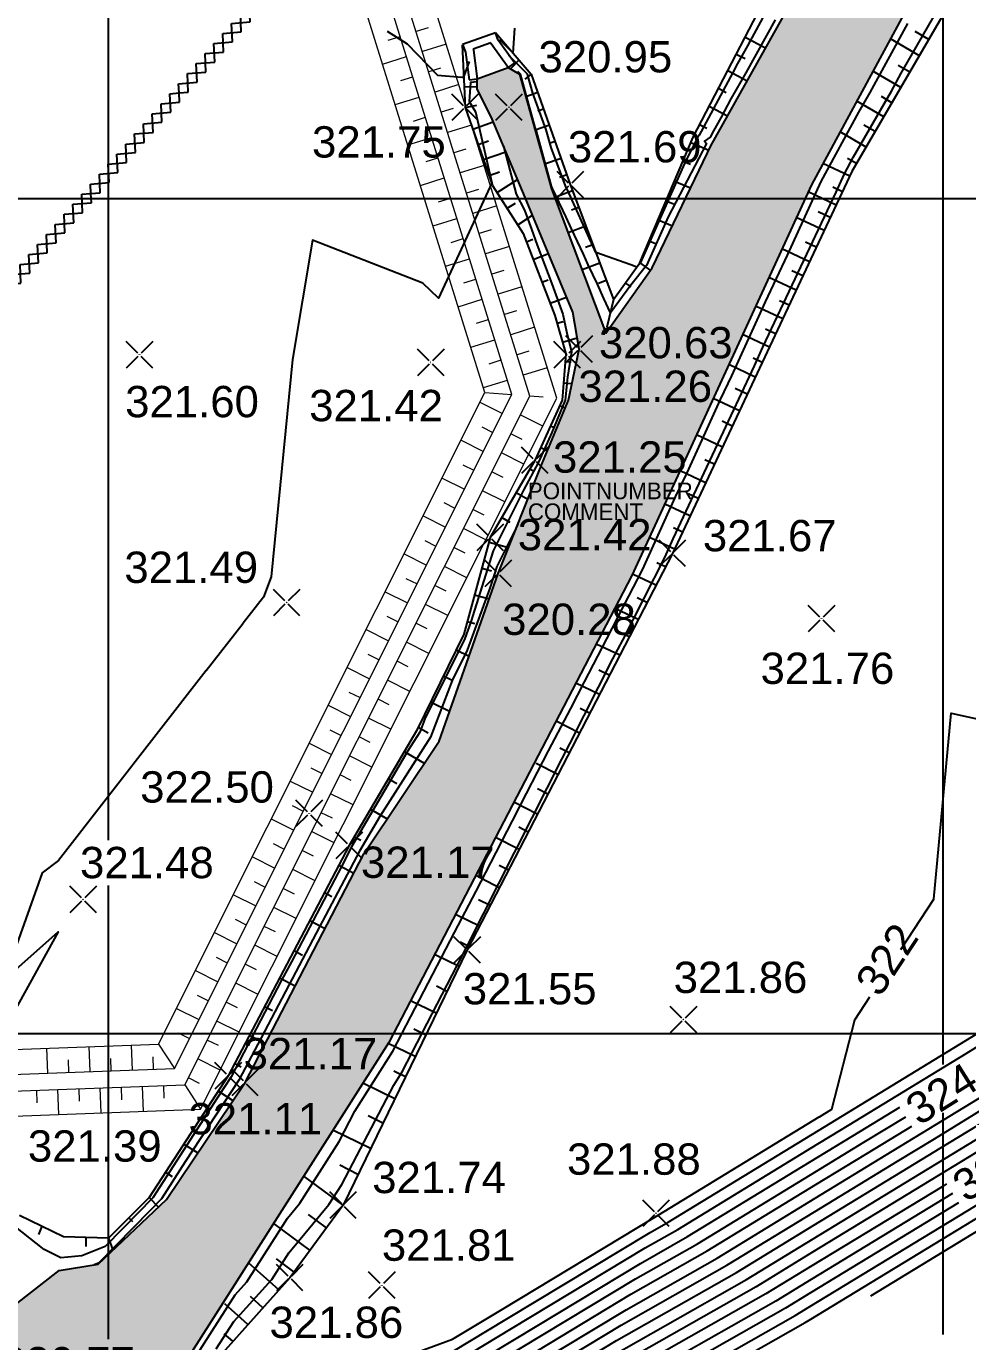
# Model space of a CAD drawing. Extents: x 109417 to 110207, y -57085 to -56659.
# Drawn here: x 109697 to 109753.4, y -56995.2 to -56916.4 of the extents above; entities that cross this region are included whole.
import ezdxf
from ezdxf.enums import TextEntityAlignment as Align

# ---------------------------------------------------------------- set-up
doc = ezdxf.new("R2010")
doc.units = 0
doc.header["$MEASUREMENT"] = 0
for name, color, linetype in [('Bati', 7, 'Continuous'), ('CLOTURE', 7, 'Continuous'), ('colore lago', 131, 'Continuous'), ('Contorno lago', 150, 'Continuous'), ('Coordinate', 2, 'Continuous'), ('Curve livello', 2, 'Continuous'), ('LIN010CO', 2, 'Continuous'), ('LIN018CO', 6, 'Continuous'), ('LIN035CO', 1, 'Continuous'), ('LINCOLO-ROSSO-025', 10, 'Continuous'), ('LINCOLO-ROSSO-050', 20, 'Continuous'), ('Scarpate', 2, 'Continuous'), ('TEXT035', 1, 'Continuous')]:
    doc.layers.add(name, color=color, linetype=linetype)
doc.styles.add('ARIAL', font='arial.ttf')

# ---------------------------------------------------------------- blocks, each defined once
blk = doc.blocks.new('GRILLAGE')
at = {"color": 0}
for p, q in [((0, 0.385), (0, 0.385)), ((0, 0), (0.385, 0.385)), ((0, 0), (0.385, -0.385)), ((0.385, 0.385), (1.16, -0.385)), ((0.385, -0.385), (1.16, 0.385)), ((1.16, -0.385), (1.93, 0.385)), ((1.16, 0.385), (1.93, -0.385)), ((1.93, 0.385), (2.705, -0.385)), ((1.93, -0.385), (2.705, 0.385)), ((2.705, -0.385), (3.475, 0.385)), ((2.705, 0.385), (3.475, -0.385)), ((3.475, 0.385), (4.255, -0.385)), ((3.475, -0.385), (4.255, 0.385)), ((4.255, -0.385), (5.025, 0.385)), ((4.255, 0.385), (5.025, -0.385)), ((5.025, 0.385), (5.8, -0.385)), ((5.025, -0.385), (5.8, 0.385)), ((5.8, -0.385), (6.57, 0.385)), ((5.8, 0.385), (6.57, -0.385)), ((6.57, 0.385), (7.345, -0.385)), ((6.57, -0.385), (7.345, 0.385)), ((7.345, 0.385), (7.73, 0)), ((7.345, -0.385), (7.73, 0))]:
    blk.add_line(p, q, dxfattribs=at)
blk = doc.blocks.new('INVISIBLE')
at = {"color": 0}
for p, q in [((-0.037, 0), (0.037, 0)), ((0, -0.037), (0, 0.037))]:
    blk.add_line(p, q, dxfattribs=at)
at = {"flags": 1}
for tag, p in [('POINTNUMBER', (0, 0)), ('COMMENT', (0, -1.25))]:
    blk.add_attdef(tag, p, '', height=1, dxfattribs=at)
blk = doc.blocks.new('quote')
at = {"layer": 'LIN018CO'}
for p, q in [((0.001, 0.001), (-0.001, -0.001)), ((0.001, -0.001), (-0.001, 0.001))]:
    blk.add_line(p, q, dxfattribs=at)
at = {"layer": 'LIN035CO'}
for p, q in [((-0.013, 0.013), (-0.106, 0.106)), ((0.106, 0.106), (0.013, 0.013)), ((-0.013, -0.013), (-0.106, -0.106)), ((0.106, -0.106), (0.013, -0.013))]:
    blk.add_line(p, q, dxfattribs=at)
at = {"layer": 'TEXT035', "style": 'ARIAL'}
blk.add_attdef('VALORE', text='', height=0.25, dxfattribs=at).set_placement((0, 0.33), align=Align.CENTER)
blk = doc.blocks.new('quoteR')
at = {"layer": 'LIN018CO'}
for p, q in [((0.005, 0.005), (-0.005, -0.005)), ((0.005, -0.005), (-0.005, 0.005))]:
    blk.add_line(p, q, dxfattribs=at)
at = {"layer": 'LINCOLO-ROSSO-025'}
for p, q in [((-0.1, 0.1), (-0.795, 0.795)), ((0.795, 0.795), (0.1, 0.1)), ((-0.1, -0.1), (-0.795, -0.795)), ((0.795, -0.795), (0.1, -0.1))]:
    blk.add_line(p, q, dxfattribs=at)
at = {"layer": 'LINCOLO-ROSSO-025', "style": 'ARIAL'}
blk.add_attdef('VALORE', text='', height=1.875, dxfattribs=at).set_placement((0, 2.474), align=Align.CENTER)

msp = doc.modelspace()

# ---------------------------------------------------------------- hatches: boundary and pattern name
at = {"layer": 'colore lago', "linetype": 'Continuous', "lineweight": 0}
h = msp.add_hatch(color=256, dxfattribs=at)
h.paths.add_polyline_path([(109787.607, -56851.909), (109781.374, -56851.449), (109780.949, -56859.593), (109779.775, -56865.319), (109777.001, -56871.497), (109761.391, -56890.187), (109747.224, -56907.079), (109737.978, -56923.583), (109734.471, -56930.887), (109731.694, -56934.795), (109728.436, -56926.156), (109726.511, -56919.287), (109725.837, -56918.904), (109723.973, -56919.58), (109723.988, -56920.171), (109724.888, -56921.996), (109726.863, -56926.685), (109729.712, -56933.551), (109730.097, -56935.764), (109729.462, -56938.822), (109727.856, -56942.641), (109725.242, -56949.193), (109721.697, -56959.227), (109717.196, -56965.971), (109710.076, -56979.677), (109705.373, -56986.684), (109701.277, -56990.549), (109698.942, -56990.929), (109693.841, -56994.905), (109679.969, -56993.381), (109675.304, -56991.429), (109671.531, -56988.549), (109672.55, -56984.88), (109653.63, -56983.645), (109642.782, -56982.891), (109631.732, -56980.846), (109619.991, -56978.617), (109604.845, -56973.59), (109588.969, -56970.965), (109582.676, -56968.702), (109574.178, -56970.162), (109556.627, -56973.838), (109544.428, -56977.023), (109537.378, -56977.411), (109529.99, -56983.704), (109523.028, -56985.896), (109504.687, -56990.299), (109474.817, -56995.139), (109462.524, -56996.172), (109455.385, -56992.543), (109434.357, -56995.751), (109426.559, -57072.876), (109443.284, -57068.136), (109457.142, -57072.469), (109469.867, -57074.214), (109485.464, -57070.671), (109500.677, -57067.369), (109507.825, -57065.235), (109518.431, -57063.959), (109536.187, -57062.345), (109553.899, -57060.589), (109570.418, -57058.693), (109577.915, -57055.241), (109603.353, -57044.784), (109616.537, -57039.237), (109630.826, -57038.192), (109653.396, -57035.26), (109668.509, -57031.141), (109680.931, -57024.619), (109688.723, -57019.638), (109694.725, -57013.245), (109701.19, -57003.464), (109706.469, -56996.467), (109718.692, -56977.274), (109733.25, -56949.313), (109744.002, -56925.912), (109749.941, -56914.958), (109758.165, -56904.008), (109766.502, -56894.13), (109776.242, -56880.6), (109781.219, -56873.706), (109786.152, -56861.957)])
h.paths.add_polyline_path([(109691.743, -56996.42), (109692.295, -56997.489), (109693.646, -56999.261), (109687.045, -57013.29), (109681.623, -57017.686), (109671.799, -57022.132), (109664.058, -57022.737), (109658.721, -57023.311), (109655.784, -57021.935), (109654.806, -57020.19), (109664.117, -57019.272), (109670.219, -57014.457), (109667.734, -57010.763), (109669.661, -57007.649), (109667.048, -57004.165), (109669.356, -57001.462), (109673.817, -56996.222), (109675.953, -56995.596), (109680.301, -56996.471), (109687.584, -56995.841)], flags=16)

# ---------------------------------------------------------------- linework, layer by layer
at = {"color": 0, "lineweight": 0}
for p, q in [((109726.979, -56944.747, 320.612), (109727.054, -56944.747, 320.612)), ((109727.016, -56944.785, 320.612), (109727.016, -56944.71, 320.612))]:
    msp.add_line(p, q, dxfattribs=at)
at = {"layer": 'Bati', "linetype": 'Continuous'}
for p, q in [((109725.081, -56916.815, 322.66), (109723.112, -56917.516, 322.647)), ((109724.792, -56917.427, 322.66), (109723.733, -56917.804, 322.647)), ((109724.812, -56917.481, 322.65), (109724.792, -56917.427, 322.66)), ((109725.24, -56917.255, 322.65), (109725.081, -56916.815, 322.66)), ((109726.226, -56918.623, 321.767), (109725.24, -56917.255, 322.65)), ((109723.112, -56917.516, 322.647), (109723.284, -56917.974, 322.644)), ((109723.284, -56917.974, 322.644), (109723.497, -56919.641, 321.72)), ((109723.733, -56917.804, 322.647), (109723.753, -56917.857, 322.644)), ((109723.753, -56917.857, 322.644), (109723.973, -56919.58, 321.72)), ((109725.837, -56918.904, 321.767), (109724.812, -56917.481, 322.65)), ((109726.226, -56918.623, 321.767), (109725.837, -56918.904, 321.767)), ((109723.497, -56919.641, 321.72), (109723.973, -56919.58, 321.72))]:
    msp.add_line(p, q, dxfattribs=at)
at = {"layer": 'Contorno lago', "linetype": 'Continuous', "elevation": 322.711, "flags": 128}
for points in [[(109737.978, -56923.583), (109747.224, -56907.079), (109761.391, -56890.187), (109777.001, -56871.497), (109779.775, -56865.319), (109780.949, -56859.593), (109781.374, -56851.449), (109787.607, -56851.909), (109786.152, -56861.957), (109781.219, -56873.706), (109776.242, -56880.6), (109766.502, -56894.13), (109758.165, -56904.008), (109749.941, -56914.958), (109744.002, -56925.912), (109733.25, -56949.313), (109718.692, -56977.274), (109706.469, -56996.467)], [(109693.841, -56994.905), (109698.942, -56990.929), (109701.277, -56990.549), (109705.373, -56986.684), (109710.076, -56979.677), (109717.196, -56965.971), (109721.697, -56959.227), (109725.242, -56949.193), (109727.856, -56942.641), (109729.462, -56938.822), (109730.097, -56935.764), (109729.712, -56933.551), (109726.863, -56926.685), (109724.888, -56921.996), (109723.988, -56920.171), (109723.973, -56919.58), (109725.837, -56918.904), (109726.511, -56919.287), (109728.436, -56926.156), (109731.694, -56934.795), (109734.471, -56930.887), (109738.033, -56923.469)]]:
    msp.add_lwpolyline(points, dxfattribs=at)
at = {"layer": 'Coordinate'}
for p, q in [((109751.885, -56659.48), (109751.885, -56975.186, 290.419)), ((109701.885, -56896.72), (109701.885, -56965.162)), ((109820.327, -56926.75), (109416.601, -56926.75)), ((109701.885, -56967.87), (109701.885, -56970.402)), ((109701.885, -56970.402), (109701.885, -56976.75)), ((109751.885, -56975.186, 290.419), (109751.885, -56978.588, 296.304)), ((109709.132, -56976.75), (109416.601, -56976.75)), ((109701.885, -56976.75), (109701.885, -56995.052)), ((109779.755, -56976.75), (109709.132, -56976.75)), ((109751.885, -56981.494, 301.332), (109751.885, -56983.863, 305.43)), ((109751.885, -56983.863, 305.43), (109751.885, -56994.769, 324.299))]:
    msp.add_line(p, q, dxfattribs=at)
at = {"layer": 'Curve livello', "linetype": 'Continuous'}
for p, q in [((109752.076, -56915.427, 321.689), (109746.432, -56925.117, 321.663)), ((109746.432, -56925.117, 321.663), (109735.674, -56947.989, 321.672)), ((109735.674, -56947.989, 321.672), (109723.377, -56971.736, 321.548)), ((109707.758, -56955.004, 321.5), (109709.959, -56952.174, 321.5)), ((109723.377, -56971.736, 321.548), (109715.946, -56987.023, 321.741)), ((109715.946, -56987.023, 321.741), (109712.753, -56991.361, 321.859)), ((109712.753, -56991.361, 321.859), (109705.915, -56999.002, 321.896))]:
    msp.add_line(p, q, dxfattribs=at)
at = {"layer": 'Curve livello', "color": 7}
for points in [[(109749.369, -56971.708), (109751.345, -56968.7), (109752.366, -56957.554), (109761.822, -56959.624), (109766.461, -56949.525), (109766.501, -56949.222), (109779.051, -56927.919), (109786.468, -56927.777), (109782.52, -56922.673), (109781.985, -56919.357), (109780.752, -56914.871), (109775.383, -56912.118), (109773.695, -56910.274)], [(109751.725, -56983.608), (109755.078, -56981.563), (109758.999, -56979.142), (109765.786, -56973.526), (109772.62, -56967.739), (109774.627, -56965.099), (109782.869, -56956.174), (109787.245, -56950.852), (109792.647, -56944.01), (109797.086, -56937.038), (109807.055, -56922.526)], [(109696.233, -57014.246), (109697.51, -57013.317), (109703.563, -57006.708), (109703.876, -57006.237), (109703.742, -57005.271), (109703.74, -57004.972), (109705.98, -57003.632), (109707.381, -57002.825), (109708.114, -57002.426), (109708.134, -57002.376), (109708.575, -57001.295), (109709.869, -57000.161), (109713.958, -56997.666), (109715.2, -56996.626), (109716.751, -56997.167), (109722.503, -56995.042), (109725.492, -56993.239), (109734.625, -56987.727), (109734.833, -56987.609), (109744.468, -56981.731), (109744.48, -56981.723), (109745.222, -56981.271), (109746.604, -56975.92), (109747.51, -56974.539)], [(109701.026, -57014.246), (109702.139, -57013.436), (109706.647, -57008.513), (109710.988, -57005.864), (109715.329, -57003.215), (109719.546, -56999.833), (109726.586, -56995.584), (109733.473, -56991.429), (109737.176, -56989.327), (109744.31, -56984.975), (109747.151, -56983.246), (109749.651, -56981.721)], [(109704.352, -57015.313), (109706.767, -57013.555), (109709.366, -57010.717), (109711.869, -57009.19), (109714.371, -57007.663), (109722.937, -57000.792), (109727.681, -56997.93), (109732.321, -56995.13), (109739.52, -56991.046), (109744.152, -56988.22), (109749.823, -56984.769), (109751.725, -56983.608)], [(109752.455, -56986.316), (109743.994, -56991.464), (109741.864, -56992.764), (109731.169, -56998.831), (109728.775, -57000.276), (109726.328, -57001.752), (109713.413, -57012.111), (109712.749, -57012.516), (109712.086, -57012.921), (109711.396, -57013.674), (109695.905, -57024.951), (109694.733, -57026.207), (109686.034, -57033.147), (109684.992, -57033.812), (109683.329, -57034.685), (109668.541, -57042.795)], [(109747.56, -56992.443), (109754.52, -56988.208)]]:
    msp.add_lwpolyline(points, dxfattribs=at)
at = {"layer": 'Curve livello', "linetype": 'Continuous'}
for points in [[(109742.014, -56914.185), (109740.177, -56917.607), (109739.585, -56918.663), (109739.29, -56919.19), (109737.399, -56922.724), (109737.272, -56922.95), (109737.208, -56923.063), (109737.112, -56923.135), (109737.145, -56923.176), (109736.477, -56924.454), (109733.746, -56930.606), (109733.551, -56930.852), (109733.177, -56930.718), (109731.082, -56929.964), (109730.824, -56929.389), (109730.785, -56929.308), (109729.491, -56926.439), (109729.266, -56925.973), (109728.406, -56923.678), (109728.124, -56922.637), (109727.307, -56920.423), (109726.998, -56919.292), (109725.872, -56918.17)], [(109708.354, -56995.621), (109709.4, -56993.977), (109711.682, -56991.463), (109712.696, -56989.868), (109715.103, -56986.985), (109715.868, -56985.779), (109718.987, -56979.831), (109719.499, -56979.026), (109723.083, -56972.084), (109723.312, -56971.645), (109723.425, -56971.428), (109726.225, -56965.897), (109726.404, -56965.553), (109729.058, -56960.314), (109729.298, -56959.854), (109729.537, -56959.397), (109732.117, -56954.31), (109732.411, -56953.746), (109732.704, -56953.184), (109735.215, -56948.24), (109735.725, -56947.125), (109737.906, -56942.496), (109738.414, -56941.384), (109740.596, -56936.752), (109741.103, -56935.644), (109745.482, -56926.35), (109745.978, -56925.266), (109746.533, -56924.246), (109748.803, -56920.304), (109749.389, -56919.227), (109751.632, -56915.329)], [(109707.056, -56996.204), (109709.486, -56992.381), (109710.191, -56991.605), (109712.616, -56987.788), (109713.353, -56986.905), (109715.707, -56983.197), (109716.653, -56981.392), (109718.935, -56977.801), (109720.013, -56975.713), (109722.632, -56970.7), (109723.928, -56968.219), (109724.791, -56966.514), (109726.106, -56963.996), (109726.931, -56962.367), (109728.263, -56959.816), (109729.587, -56957.28), (109730.402, -56955.674), (109731.743, -56953.106), (109733.075, -56950.554), (109733.88, -56948.969), (109735.871, -56944.613), (109736.556, -56943.159), (109738.561, -56938.772), (109739.232, -56937.348), (109741.251, -56932.93), (109742.568, -56930.135), (109744.583, -56925.722), (109746.84, -56921.576), (109747.52, -56920.396), (109749.773, -56916.258)]]:
    msp.add_lwpolyline(points, dxfattribs=at)
at = {"layer": 'Curve livello', "color": 7, "linetype": 'Continuous'}
for points in [[(109725.326, -56917.216), (109726.144, -56918.032), (109726.235, -56916.544)], [(109718.594, -56916.709), (109719.791, -56917.468), (109721.61, -56919.356), (109723.073, -56919.471), (109723.171, -56919.479), (109723.176, -56919.418), (109723.195, -56919.417), (109723.52, -56918.543)]]:
    msp.add_lwpolyline(points, dxfattribs=at)
at = {"layer": 'Curve livello'}
for points in [[(109741.835, -56916.05), (109740.066, -56919.205), (109739.184, -56920.779), (109738.582, -56921.903), (109738.147, -56922.678), (109737.93, -56923.066), (109737.599, -56923.311), (109737.713, -56923.453), (109735.424, -56927.832), (109734.127, -56930.754), (109733.189, -56931.935), (109731.965, -56933.584), (109731.56, -56932.719), (109731.182, -56931.869), (109730.636, -56930.713), (109730.348, -56930.07), (109729.631, -56928.562), (109729.31, -56927.851), (109728.486, -56926.145), (109728.434, -56926.007), (109727.542, -56922.713), (109727.456, -56922.481), (109726.582, -56919.288), (109726.418, -56919.125)], [(109703.422, -57014.246), (109704.453, -57013.495), (109708.007, -57009.615), (109711.429, -57007.527), (109714.85, -57005.439), (109721.241, -57000.313), (109727.133, -56996.757), (109732.897, -56993.279), (109738.348, -56990.187), (109744.231, -56986.598), (109748.487, -56984.008), (109754.864, -56980.117), (109757.779, -56978.317), (109765.712, -56971.752), (109770.647, -56967.574), (109773.023, -56964.449), (109782.779, -56953.884), (109785.941, -56950.039), (109789.845, -56945.095), (109795.843, -56935.672), (109805.777, -56921.21)], [(109751.368, -56983.038), (109754.971, -56980.84), (109758.389, -56978.729), (109765.749, -56972.639), (109771.633, -56967.657), (109773.825, -56964.774), (109782.824, -56955.029), (109786.593, -56950.446), (109791.246, -56944.553), (109796.464, -56936.355), (109806.416, -56921.868)], [(109752.083, -56984.178), (109755.185, -56982.286), (109759.609, -56979.554), (109765.823, -56974.413), (109773.606, -56967.822), (109775.429, -56965.424), (109782.914, -56957.319), (109787.898, -56951.259), (109794.049, -56943.468), (109797.707, -56937.722), (109807.693, -56923.184)], [(109808.332, -56923.842), (109798.328, -56938.405), (109795.45, -56942.926), (109788.55, -56951.666), (109782.959, -56958.464), (109776.231, -56965.749), (109774.593, -56967.904), (109765.859, -56975.299), (109760.219, -56979.966), (109755.292, -56983.009), (109751.159, -56985.53), (109744.073, -56989.842), (109740.692, -56991.905), (109731.745, -56996.981)], [(109716.397, -57011.558), (109728.024, -57002.232), (109729.322, -57001.449), (109730.593, -57000.682), (109743.035, -56993.623), (109743.915, -56993.087), (109753.831, -56987.053), (109755.72, -56985.9), (109762.66, -56981.616), (109766.007, -56978.846), (109778.538, -56968.235), (109779.44, -56967.05), (109783.138, -56963.044), (109791.158, -56953.294), (109799.855, -56942.278)], [(109726.415, -56946.254), (109725.151, -56948.781), (109724.744, -56950.07), (109723.382, -56953.785), (109722.483, -56955.596), (109721.194, -56958.997), (109718.148, -56963.741), (109716.931, -56965.824), (109714.534, -56970.358), (109713.32, -56972.675), (109711.036, -56976.997), (109709.708, -56979.531), (109706.5, -56984.426), (109705.068, -56986.647), (109704.389, -56987.336), (109701.304, -56990.482), (109701.03, -56990.589)], [(109697.431, -57014.246), (109698.667, -57013.346), (109704.608, -57006.86), (109710.328, -57003.369), (109716.048, -56999.878), (109717.003, -56999.113), (109725.765, -56993.825), (109734.337, -56988.653), (109735.419, -56988.039), (109744.428, -56982.542), (109745.148, -56982.104), (109754.328, -56976.502), (109754.729, -56976.255), (109757.217, -56974.196)], [(109753.283, -56977.929), (109754.435, -56977.225), (109755.339, -56976.668), (109758.326, -56974.196)], [(109698.629, -57014.246), (109699.824, -57013.376), (109705.287, -57007.411), (109710.548, -57004.201), (109715.808, -57000.991), (109717.85, -56999.353), (109726.039, -56994.411), (109734.049, -56989.578), (109736.005, -56988.468), (109744.389, -56983.353), (109745.815, -56982.485), (109753.283, -56977.929)], [(109699.827, -57014.246), (109700.981, -57013.406), (109705.967, -57007.962), (109710.768, -57005.032), (109715.569, -57002.103), (109718.698, -56999.593), (109726.312, -56994.998), (109733.761, -56990.503), (109736.59, -56988.898), (109744.349, -56984.164), (109746.483, -56982.866), (109749.294, -56981.151)], [(109702.224, -57014.246), (109703.296, -57013.466), (109707.327, -57009.064), (109711.208, -57006.695), (109715.09, -57004.327), (109720.394, -57000.073), (109726.86, -56996.171), (109733.185, -56992.354), (109737.762, -56989.757), (109744.27, -56985.786), (109747.819, -56983.627), (109750.009, -56982.291)], [(109704.352, -57014.441), (109705.61, -57013.525), (109708.687, -57010.166), (109711.649, -57008.359), (109714.611, -57006.551), (109722.089, -57000.552), (109727.407, -56997.344), (109732.609, -56994.205), (109738.934, -56990.616), (109744.191, -56987.409), (109749.155, -56984.388), (109751.368, -56983.038)], [(109704.352, -57016.185), (109707.925, -57013.585), (109710.046, -57011.268), (109712.089, -57010.022), (109714.132, -57008.775), (109723.785, -57001.032), (109727.954, -56998.516), (109732.033, -56996.055), (109740.106, -56991.475), (109744.112, -56989.031), (109750.491, -56985.15), (109752.083, -56984.178)], [(109752.097, -56985.746), (109751.827, -56985.911), (109744.033, -56990.653), (109741.278, -56992.334), (109731.457, -56997.906), (109728.501, -56999.689), (109725.48, -57001.512), (109713.653, -57010.999), (109712.529, -57011.685), (109711.406, -57012.37), (109710.239, -57013.644), (109695.823, -57024.139), (109694.316, -57025.752), (109686.221, -57032.212), (109684.71, -57033.175), (109682.302, -57034.44), (109666.34, -57043.193), (109665.594, -57043.397), (109658.634, -57043.952)], [(109752.812, -56986.885), (109743.954, -56992.275), (109742.45, -56993.193), (109730.881, -56999.757), (109729.049, -57000.862), (109727.176, -57001.992), (109713.174, -57013.223), (109712.97, -57013.348), (109712.765, -57013.472), (109712.554, -57013.704), (109695.987, -57025.764), (109695.149, -57026.661), (109685.848, -57034.083), (109685.273, -57034.449), (109684.356, -57034.931), (109676.199, -57039.404)], [(109722.385, -57007.675), (109728.871, -57002.472), (109729.596, -57002.035), (109730.305, -57001.607), (109743.621, -56994.053), (109743.875, -56993.898), (109754.163, -56987.638)]]:
    msp.add_lwpolyline(points, dxfattribs=at)
at = {"layer": 'Curve livello', "linetype": 'Continuous', "flags": 128}
for points in [[(109723.978, -56919.757), (109723.576, -56919.789), (109723.493, -56920.921), (109723.878, -56921.554), (109724.855, -56925.81), (109721.675, -56932.707), (109720.736, -56931.804), (109714.113, -56929.225), (109712.925, -56936.374), (109711.651, -56949.395), (109711.175, -56950.612), (109709.959, -56952.174)], [(109707.758, -56955.004), (109698.9, -56966.386), (109697.93, -56967.113), (109695.641, -56973.517), (109697.601, -56971.786), (109698.876, -56970.659), (109692.399, -56982.374)]]:
    msp.add_lwpolyline(points, dxfattribs=at)
at = {"layer": 'LIN010CO', "linetype": 'Continuous'}
for p, q in [((109736.911, -56923.062, 321.706), (109741.775, -56913.719, 321.797)), ((109725.083, -56916.792, 322.222), (109727.225, -56919.295, 321.774)), ((109740.027, -56917.078, 321.764), (109741.262, -56917.721, 320.768)), ((109750.469, -56918.186, 321.682), (109748.738, -56917.177, 320.783)), ((109751.033, -56917.219, 321.684), (109750.222, -56916.747, 321.684)), ((109723.081, -56917.54, 322.271), (109723.255, -56921.282, 321.748)), ((109739.499, -56918.091, 321.754), (109740.026, -56918.365, 321.754)), ((109726.494, -56918.44, 321.927), (109725.973, -56918.981, 321.596)), ((109749.894, -56919.174, 321.679), (109749.204, -56918.773, 321.679)), ((109727.225, -56919.295, 321.774), (109726.839, -56919.591, 321.774)), ((109727.225, -56919.295, 321.774), (109729.559, -56925.909, 321.688)), ((109738.987, -56919.076, 321.745), (109740.161, -56919.687, 320.767)), ((109749.364, -56920.083, 321.677), (109747.691, -56919.108, 320.785)), ((109723.198, -56920.057, 321.919), (109723.985, -56920.037, 321.151)), ((109727.615, -56920.399, 321.76), (109726.894, -56920.653, 320.926)), ((109738.433, -56920.139, 321.734), (109738.9, -56920.382, 321.734)), ((109723.255, -56921.282, 321.748), (109723.952, -56921.16, 321.748)), ((109723.255, -56921.282, 321.748), (109724.907, -56925.957, 321.492)), ((109727.962, -56921.383, 321.747), (109727.609, -56921.508, 321.747)), ((109737.872, -56921.216, 321.724), (109738.981, -56921.793, 320.767)), ((109748.338, -56921.844, 321.672), (109746.719, -56920.901, 320.787)), ((109748.826, -56921.008, 321.674), (109748.194, -56920.64, 321.674)), ((109723.714, -56922.58, 321.677), (109724.95, -56922.143, 321.089)), ((109728.305, -56922.356, 321.734), (109727.455, -56922.656, 320.941)), ((109737.308, -56922.299, 321.713), (109737.739, -56922.523, 321.713)), ((109747.282, -56923.658, 321.667), (109745.718, -56922.747, 320.789)), ((109747.822, -56922.73, 321.669), (109747.153, -56922.341, 321.669)), ((109724.038, -56923.497, 321.627), (109724.651, -56923.28, 321.627)), ((109728.645, -56923.318, 321.722), (109728.286, -56923.445, 321.722)), ((109733.733, -56930.601, 321.517), (109736.911, -56923.062, 321.706)), ((109736.777, -56923.381, 321.698), (109737.857, -56923.836, 320.555)), ((109724.361, -56924.412, 321.577), (109725.706, -56923.937, 320.98)), ((109729.005, -56924.338, 321.708), (109728.024, -56924.685, 320.957)), ((109736.306, -56924.498, 321.67), (109736.764, -56924.692, 321.67)), ((109746.706, -56924.648, 321.664), (109746.168, -56924.341, 321.664)), ((109724.698, -56925.365, 321.524), (109725.316, -56925.146, 321.524)), ((109729.352, -56925.321, 321.696), (109728.921, -56925.473, 321.696)), ((109746.295, -56925.41, 321.663), (109744.685, -56924.653, 320.791)), ((109724.907, -56925.957, 321.492), (109726.743, -56928.842, 321.35)), ((109725.178, -56926.382, 321.471), (109726.406, -56925.6, 320.879)), ((109729.559, -56925.909, 321.688), (109732.143, -56932.791, 321.369)), ((109735.803, -56925.691, 321.64), (109736.77, -56926.099, 320.553)), ((109745.862, -56926.33, 321.663), (109745.286, -56926.06, 321.663)), ((109729.698, -56926.279, 321.671), (109728.633, -56926.678, 320.936)), ((109735.307, -56926.869, 321.611), (109735.733, -56927.049, 321.611)), ((109745.481, -56927.139, 321.664), (109743.801, -56926.349, 320.791)), ((109725.777, -56927.323, 321.425), (109726.269, -56927.009, 321.425)), ((109730.07, -56927.269, 321.625), (109729.631, -56927.434, 321.625)), ((109745.132, -56927.881, 321.664), (109744.41, -56927.542, 321.664)), ((109726.408, -56928.315, 321.376), (109727.303, -56927.745, 320.78)), ((109730.491, -56928.39, 321.573), (109729.429, -56928.789, 320.806)), ((109734.826, -56928.008, 321.582), (109735.681, -56928.368, 320.55)), ((109744.766, -56928.66, 321.664), (109743.1, -56927.876, 320.79)), ((109726.743, -56928.842, 321.35), (109728.641, -56933.753, 321.324)), ((109726.93, -56929.325, 321.347), (109727.326, -56929.172, 321.347)), ((109727.34, -56930.387, 321.342), (109728.253, -56930.035, 320.71)), ((109730.909, -56929.504, 321.521), (109730.471, -56929.668, 321.521)), ((109734.293, -56929.274, 321.55), (109734.667, -56929.432, 321.55)), ((109743.888, -56930.525, 321.665), (109742.239, -56929.749, 320.787)), ((109744.298, -56929.654, 321.665), (109743.658, -56929.353, 321.665)), ((109731.323, -56930.606, 321.47), (109730.264, -56931.003, 320.67)), ((109732.143, -56932.791, 321.369), (109733.733, -56930.601, 321.517)), ((109733.733, -56930.601, 321.517), (109734.359, -56931.045, 320.544)), ((109727.864, -56931.743, 321.335), (109728.232, -56931.6, 321.335)), ((109743.087, -56932.229, 321.666), (109741.453, -56931.46, 320.785)), ((109743.488, -56931.377, 321.665), (109742.825, -56931.065, 321.665)), ((109731.718, -56931.658, 321.421), (109731.25, -56931.834, 321.421)), ((109732.86, -56931.804, 321.436), (109733.185, -56932.037, 321.436)), ((109728.357, -56933.016, 321.328), (109729.334, -56932.639, 320.629)), ((109732.143, -56932.791, 321.369), (109731.739, -56934.448, 321.369)), ((109742.283, -56933.939, 321.666), (109740.664, -56933.178, 320.783)), ((109742.663, -56933.13, 321.666), (109742.084, -56932.858, 321.666)), ((109728.641, -56933.753, 321.324), (109729.302, -56936.033, 321.264)), ((109728.774, -56934.211, 321.312), (109729.143, -56934.104, 321.312)), ((109741.857, -56934.845, 321.667), (109741.258, -56934.563, 321.667)), ((109729.101, -56935.337, 321.282), (109729.979, -56935.083, 320.622)), ((109741.484, -56935.636, 321.667), (109739.881, -56934.882, 320.781)), ((109741.051, -56936.557, 321.668), (109740.519, -56936.307, 321.668)), ((109740.641, -56937.43, 321.668), (109739.053, -56936.684, 320.779)), ((109739.688, -56939.455, 321.669), (109738.119, -56938.716, 320.777)), ((109740.156, -56938.461, 321.668), (109739.432, -56938.12, 321.668)), ((109739.261, -56940.362, 321.669), (109738.653, -56940.076, 321.669)), ((109738.67, -56941.621, 321.669), (109737.12, -56940.892, 320.774)), ((109738.184, -56942.653, 321.67), (109737.616, -56942.386, 321.67)), ((109737.665, -56943.757, 321.67), (109736.134, -56943.037, 320.772)), ((109737.216, -56944.712, 321.671), (109736.613, -56944.429, 321.671)), ((109736.729, -56945.747, 321.671), (109735.216, -56945.035, 320.769)), ((109736.276, -56946.71, 321.672), (109735.735, -56946.456, 321.672)), ((109735.795, -56947.732, 321.672), (109734.3, -56947.029, 320.767)), ((109735.256, -56948.797, 321.668), (109734.734, -56948.551, 321.668)), ((109734.686, -56949.897, 321.662), (109733.285, -56949.238, 320.764)), ((109733.623, -56951.95, 321.651), (109732.221, -56951.291, 320.766)), ((109734.154, -56950.925, 321.657), (109733.573, -56950.652, 321.657)), ((109733.087, -56952.985, 321.646), (109732.429, -56952.676, 321.646)), ((109732.52, -56954.079, 321.64), (109731.113, -56953.418, 320.767)), ((109731.896, -56955.285, 321.634), (109731.271, -56954.991, 321.634)), ((109731.302, -56956.433, 321.628), (109729.889, -56955.768, 320.769)), ((109730.716, -56957.563, 321.622), (109730.16, -56957.275, 321.622)), ((109730.103, -56958.748, 321.616), (109728.713, -56958.028, 320.771)), ((109729.486, -56959.938, 321.61), (109728.933, -56959.652, 321.61)), ((109728.815, -56961.235, 321.603), (109727.522, -56960.566, 321.603)), ((109728.207, -56962.41, 321.597), (109727.605, -56962.098, 321.597)), ((109727.585, -56963.611, 321.59), (109726.184, -56962.885, 320.774)), ((109727.034, -56964.675, 321.585), (109726.486, -56964.391, 321.585)), ((109726.491, -56965.724, 321.579), (109725.085, -56964.996, 320.776)), ((109725.854, -56966.953, 321.573), (109725.309, -56966.671, 321.573)), ((109725.307, -56968.009, 321.567), (109723.896, -56967.279, 320.777)), ((109724.757, -56969.072, 321.562), (109724.068, -56968.737, 321.562)), ((109724.12, -56970.302, 321.555), (109722.685, -56969.605, 320.779)), ((109723.488, -56971.523, 321.549), (109722.957, -56971.265, 321.549)), ((109722.9, -56972.718, 321.56), (109721.435, -56972.006, 320.781)), ((109722.173, -56974.214, 321.579), (109721.548, -56973.91, 321.579)), ((109721.535, -56975.527, 321.596), (109719.992, -56974.777, 320.783)), ((109720.9, -56976.832, 321.612), (109720.185, -56976.484, 321.612)), ((109720.273, -56978.121, 321.629), (109718.654, -56977.334, 320.785)), ((109719.682, -56979.337, 321.644), (109718.985, -56978.998, 321.644)), ((109719.048, -56980.641, 321.66), (109717.139, -56979.713, 320.784)), ((109718.336, -56982.106, 321.679), (109717.447, -56981.674, 321.679)), ((109717.595, -56983.632, 321.698), (109715.341, -56982.536, 320.782)), ((109716.838, -56985.188, 321.718), (109715.755, -56984.627, 321.718)), ((109715.946, -56987.023, 321.741), (109713.589, -56985.287, 320.78)), ((109713.968, -56989.71, 321.814), (109711.792, -56988.109, 320.779)), ((109714.951, -56988.376, 321.778), (109713.872, -56987.582, 321.778)), ((109712.098, -56992.093, 321.863), (109710.287, -56990.472, 320.777)), ((109713.008, -56991.015, 321.85), (109711.953, -56990.238, 321.85)), ((109710.242, -56994.167, 321.873), (109708.86, -56992.929, 321.873)), ((109711.145, -56993.158, 321.868), (109710.405, -56992.495, 321.868)), ((109709.344, -56995.171, 321.877), (109708.832, -56994.713, 321.877))]:
    msp.add_line(p, q, dxfattribs=at)
at = {"layer": 'LINCOLO-ROSSO-025', "linetype": 'Continuous', "lineweight": 0}
for p, q in [((109721.039, -56916.511, 322.711), (109720.323, -56916.734, 322.711)), ((109718.652, -56917.256, 322.711), (109719.368, -56917.032, 322.711)), ((109718.314, -56918.69, 322.711), (109719.746, -56918.243, 322.711)), ((109722.133, -56917.499, 322.711), (109720.701, -56917.945, 322.711)), ((109721.795, -56918.933, 322.711), (109721.079, -56919.156, 322.711)), ((109719.408, -56919.678, 322.711), (109720.124, -56919.454, 322.711)), ((109722.888, -56919.92, 322.711), (109721.456, -56920.367, 322.711)), ((109719.07, -56921.112, 322.711), (109720.502, -56920.665, 322.711)), ((109722.55, -56921.355, 322.711), (109721.834, -56921.578, 322.711)), ((109720.164, -56922.1, 322.711), (109720.88, -56921.876, 322.711)), ((109723.644, -56922.342, 322.711), (109722.212, -56922.789, 322.711)), ((109719.826, -56923.534, 322.711), (109721.258, -56923.087, 322.711)), ((109720.92, -56924.521, 322.711), (109721.635, -56924.298, 322.711)), ((109723.306, -56923.777, 322.711), (109722.59, -56924, 322.711)), ((109724.4, -56924.764, 322.711), (109722.968, -56925.211, 322.711)), ((109720.581, -56925.956, 322.711), (109722.013, -56925.509, 322.711)), ((109721.675, -56926.943, 322.711), (109722.391, -56926.72, 322.711)), ((109724.062, -56926.199, 322.711), (109723.346, -56926.422, 322.711)), ((109725.156, -56927.186, 322.711), (109723.724, -56927.633, 322.711)), ((109721.337, -56928.378, 322.711), (109722.769, -56927.931, 322.711)), ((109722.431, -56929.365, 322.711), (109723.147, -56929.142, 322.711)), ((109724.818, -56928.621, 322.711), (109724.102, -56928.844, 322.711)), ((109725.911, -56929.608, 322.711), (109724.479, -56930.055, 322.711)), ((109722.093, -56930.8, 322.711), (109723.525, -56930.353, 322.711)), ((109723.187, -56931.787, 322.711), (109723.903, -56931.564, 322.711)), ((109725.573, -56931.043, 322.711), (109724.857, -56931.266, 322.711)), ((109726.667, -56932.03, 322.711), (109725.235, -56932.477, 322.711)), ((109722.849, -56933.222, 322.711), (109724.281, -56932.775, 322.711)), ((109723.943, -56934.209, 322.711), (109724.659, -56933.986, 322.711)), ((109726.329, -56933.464, 322.711), (109725.613, -56933.688, 322.711)), ((109727.423, -56934.452, 322.711), (109725.991, -56934.899, 322.711)), ((109723.605, -56935.644, 322.711), (109725.036, -56935.197, 322.711)), ((109727.085, -56935.886, 322.711), (109726.369, -56936.11, 322.711)), ((109724.698, -56936.631, 322.711), (109725.414, -56936.408, 322.711)), ((109728.179, -56936.874, 322.711), (109726.747, -56937.321, 322.711)), ((109724.36, -56938.065, 322.711), (109725.792, -56937.619, 322.711)), ((109724.448, -56938.348, 322.711), (109726.061, -56938.479, 322.711)), ((109727.941, -56938.632, 322.711), (109727.135, -56938.566, 322.711)), ((109724.151, -56938.941, 322.711), (109725.492, -56939.613, 322.711)), ((109727.908, -56940.372, 322.711), (109726.567, -56939.7, 322.711)), ((109724.254, -56940.411, 322.711), (109724.924, -56940.747, 322.711)), ((109726.67, -56941.17, 322.711), (109725.999, -56940.835, 322.711)), ((109723.015, -56941.21, 322.711), (109724.356, -56941.882, 322.711)), ((109726.772, -56942.641, 322.711), (109725.431, -56941.969, 322.711)), ((109723.117, -56942.68, 322.711), (109723.788, -56943.016, 322.711)), ((109725.533, -56943.439, 322.711), (109724.863, -56943.103, 322.711)), ((109721.879, -56943.478, 322.711), (109723.22, -56944.15, 322.711)), ((109725.636, -56944.909, 322.711), (109724.295, -56944.237, 322.711)), ((109721.981, -56944.948, 322.711), (109722.652, -56945.284, 322.711)), ((109720.742, -56945.746, 322.711), (109722.083, -56946.418, 322.711)), ((109724.397, -56945.707, 322.711), (109723.726, -56945.371, 322.711)), ((109724.499, -56947.177, 322.711), (109723.158, -56946.505, 322.711)), ((109720.845, -56947.217, 322.711), (109721.515, -56947.552, 322.711)), ((109719.606, -56948.015, 322.711), (109720.947, -56948.687, 322.711)), ((109723.261, -56947.976, 322.711), (109722.59, -56947.64, 322.711)), ((109723.363, -56949.446, 322.711), (109722.022, -56948.774, 322.711)), ((109719.708, -56949.485, 322.711), (109720.379, -56949.821, 322.711)), ((109718.47, -56950.283, 322.711), (109719.811, -56950.955, 322.711)), ((109722.124, -56950.244, 322.711), (109721.454, -56949.908, 322.711)), ((109722.227, -56951.714, 322.711), (109720.885, -56951.042, 322.711)), ((109718.572, -56951.753, 322.711), (109719.242, -56952.089, 322.711)), ((109717.333, -56952.552, 322.711), (109718.674, -56953.223, 322.711)), ((109720.988, -56952.512, 322.711), (109720.317, -56952.176, 322.711)), ((109721.09, -56953.982, 322.711), (109719.749, -56953.311, 322.711)), ((109717.436, -56954.022, 322.711), (109718.106, -56954.358, 322.711)), ((109719.851, -56954.781, 322.711), (109719.181, -56954.445, 322.711)), ((109716.197, -56954.82, 322.711), (109717.538, -56955.492, 322.711)), ((109719.954, -56956.251, 322.711), (109718.613, -56955.579, 322.711)), ((109716.299, -56956.29, 322.711), (109716.97, -56956.626, 322.711)), ((109718.715, -56957.049, 322.711), (109718.045, -56956.713, 322.711)), ((109715.06, -56957.088, 322.711), (109716.402, -56957.76, 322.711)), ((109718.817, -56958.519, 322.711), (109717.476, -56957.847, 322.711)), ((109715.163, -56958.558, 322.711), (109715.833, -56958.894, 322.711)), ((109717.579, -56959.317, 322.711), (109716.908, -56958.982, 322.711)), ((109713.924, -56959.357, 322.711), (109715.265, -56960.029, 322.711)), ((109717.681, -56960.788, 322.711), (109716.34, -56960.116, 322.711)), ((109714.026, -56960.827, 322.711), (109714.697, -56961.163, 322.711)), ((109716.442, -56961.586, 322.711), (109715.772, -56961.25, 322.711)), ((109712.788, -56961.625, 322.711), (109714.129, -56962.297, 322.711)), ((109712.89, -56963.095, 322.711), (109713.561, -56963.431, 322.711)), ((109716.545, -56963.056, 322.711), (109715.204, -56962.384, 322.711)), ((109711.651, -56963.893, 322.711), (109712.992, -56964.565, 322.711)), ((109715.306, -56963.854, 322.711), (109714.635, -56963.518, 322.711)), ((109715.408, -56965.324, 322.711), (109714.067, -56964.652, 322.711)), ((109711.754, -56965.364, 322.711), (109712.424, -56965.699, 322.711)), ((109710.515, -56966.162, 322.711), (109711.856, -56966.834, 322.711)), ((109714.17, -56966.123, 322.711), (109713.499, -56965.787, 322.711)), ((109714.272, -56967.593, 322.711), (109712.931, -56966.921, 322.711)), ((109710.617, -56967.632, 322.711), (109711.288, -56967.968, 322.711)), ((109709.379, -56968.43, 322.711), (109710.72, -56969.102, 322.711)), ((109713.033, -56968.391, 322.711), (109712.363, -56968.055, 322.711)), ((109713.136, -56969.861, 322.711), (109711.795, -56969.189, 322.711)), ((109709.481, -56969.9, 322.711), (109710.152, -56970.236, 322.711)), ((109708.242, -56970.699, 322.711), (109709.583, -56971.37, 322.711)), ((109711.897, -56970.659, 322.711), (109711.226, -56970.323, 322.711)), ((109711.999, -56972.129, 322.711), (109710.658, -56971.458, 322.711)), ((109708.345, -56972.169, 322.711), (109709.015, -56972.505, 322.711)), ((109710.761, -56972.928, 322.711), (109710.09, -56972.592, 322.711)), ((109707.106, -56972.967, 322.711), (109708.447, -56973.639, 322.711)), ((109710.863, -56974.398, 322.711), (109709.522, -56973.726, 322.711)), ((109707.208, -56974.437, 322.711), (109707.879, -56974.773, 322.711)), ((109709.624, -56975.196, 322.711), (109708.954, -56974.86, 322.711)), ((109705.97, -56975.235, 322.711), (109707.311, -56975.907, 322.711)), ((109709.727, -56976.666, 322.711), (109708.385, -56975.994, 322.711)), ((109706.072, -56976.705, 322.711), (109706.743, -56977.041, 322.711)), ((109708.488, -56977.464, 322.711), (109707.817, -56977.129, 322.711)), ((109698.182, -56977.617, 322.711), (109698.238, -56979.116, 322.711)), ((109700.718, -56977.524, 322.711), (109700.773, -56979.023, 322.711)), ((109703.253, -56977.43, 322.711), (109703.309, -56978.929, 322.711)), ((109704.901, -56977.369, 322.711), (109705.844, -56978.835, 322.711)), ((109699.478, -56978.32, 322.711), (109699.505, -56979.069, 322.711)), ((109702.013, -56978.226, 322.711), (109702.041, -56978.976, 322.711)), ((109704.548, -56978.133, 322.711), (109704.576, -56978.882, 322.711)), ((109708.59, -56978.935, 322.711), (109707.249, -56978.263, 322.711)), ((109707.351, -56979.733, 322.711), (109706.681, -56979.397, 322.711)), ((109697.627, -56980.89, 322.711), (109697.599, -56980.141, 322.711)), ((109698.922, -56981.593, 322.711), (109698.867, -56980.094, 322.711)), ((109700.162, -56980.796, 322.711), (109700.134, -56980.047, 322.711)), ((109701.457, -56981.499, 322.711), (109701.402, -56980, 322.711)), ((109702.697, -56980.703, 322.711), (109702.67, -56979.953, 322.711)), ((109703.993, -56981.405, 322.711), (109703.937, -56979.906, 322.711)), ((109705.233, -56980.609, 322.711), (109705.205, -56979.859, 322.711)), ((109706.473, -56979.813, 322.711), (109707.416, -56981.279, 322.711))]:
    msp.add_line(p, q, dxfattribs=at)
at = {"layer": 'LINCOLO-ROSSO-025', "linetype": 'Continuous', "lineweight": 0, "elevation": 322.711, "flags": 128}
for points in [[(109586.708, -56962.773), (109588.31, -56962.881), (109605.073, -56969.446), (109617.042, -56973.833), (109643.835, -56980.156), (109675.999, -56982.44), (109707.416, -56981.279), (109728.748, -56938.697), (109719.099, -56907.776), (109712.968, -56892.585), (109709.139, -56871.231), (109709.139, -56871.231)], [(109588.706, -56960.668), (109588.706, -56960.668), (109605.525, -56966.669), (109617.987, -56970.894), (109644.405, -56976.186), (109676.067, -56978.435), (109704.901, -56977.369), (109724.448, -56938.348), (109715.649, -56910.149)]]:
    msp.add_lwpolyline(points, dxfattribs=at)
at = {"layer": 'LINCOLO-ROSSO-050', "linetype": 'Continuous', "lineweight": 0, "elevation": 322.711, "flags": 128}
for points in [[(109581.044, -56962.149), (109588.414, -56962.344), (109604.851, -56968.482), (109617.32, -56972.855), (109644.049, -56978.667), (109676.024, -56980.938), (109706.473, -56979.813), (109727.135, -56938.566), (109717.678, -56908.258), (109711.987, -56892.751), (109708.399, -56871.531), (109703.835, -56863.926)], [(109581.07, -56961.149), (109588.608, -56961.349), (109605.191, -56967.542), (109617.593, -56971.891), (109644.191, -56977.675), (109676.041, -56979.937), (109705.844, -56978.835), (109726.061, -56938.479), (109716.808, -56908.827)]]:
    msp.add_lwpolyline(points, dxfattribs=at)
at = {"layer": 'Scarpate', "linetype": 'Continuous'}
for p, q in [((109729.302, -56936.033, 321.264), (109729.07, -56938.815, 321.238)), ((109729.264, -56936.494, 321.26), (109729.618, -56936.523, 321.26)), ((109729.156, -56937.781, 321.248), (109729.669, -56937.824, 320.704)), ((109729.07, -56938.815, 321.238), (109727.434, -56942.418, 321.247)), ((109728.923, -56939.139, 321.239), (109729.264, -56939.293, 320.743)), ((109728.376, -56940.344, 321.242), (109728.554, -56940.425, 321.242)), ((109727.782, -56941.651, 321.245), (109728.194, -56941.838, 320.762)), ((109727.434, -56942.418, 321.247), (109724.766, -56947.042, 321.42)), ((109727.143, -56942.923, 321.266), (109727.412, -56943.078, 321.266)), ((109726.322, -56944.346, 321.319), (109727.016, -56944.747, 320.612)), ((109725.455, -56945.849, 321.375), (109725.932, -56946.124, 321.375)), ((109724.766, -56947.042, 321.42), (109723.182, -56952.82, 321.184)), ((109724.692, -56947.314, 321.409), (109725.864, -56947.635, 320.398)), ((109724.265, -56948.869, 321.345), (109724.834, -56949.025, 321.345)), ((109723.828, -56950.466, 321.28), (109724.707, -56950.707, 320.257)), ((109723.389, -56952.065, 321.215), (109723.837, -56952.188, 321.215)), ((109723.182, -56952.82, 321.184), (109720.338, -56958.606, 321.154)), ((109722.72, -56953.76, 321.179), (109723.494, -56954.14, 320.2)), ((109721.953, -56955.32, 321.171), (109722.446, -56955.562, 321.171)), ((109721.191, -56956.871, 321.163), (109722.332, -56957.431, 320.146)), ((109720.442, -56958.394, 321.155), (109721.039, -56958.744, 321.155)), ((109720.338, -56958.606, 321.154), (109716.309, -56965.479, 321.166)), ((109719.61, -56959.849, 321.156), (109720.812, -56960.554, 320.136)), ((109718.658, -56961.472, 321.159), (109719.168, -56961.771, 321.159)), ((109717.583, -56963.307, 321.162), (109718.583, -56963.893, 320.185)), ((109716.309, -56965.479, 321.166), (109709.07, -56979.277, 321.175)), ((109716.612, -56964.962, 321.165), (109717.005, -56965.168, 321.165)), ((109715.687, -56966.664, 321.167), (109716.59, -56967.138, 320.207)), ((109714.828, -56968.302, 321.168), (109715.273, -56968.536, 321.168)), ((109713.956, -56969.965, 321.169), (109714.872, -56970.445, 320.182)), ((109713.008, -56971.771, 321.17), (109713.525, -56972.042, 321.17)), ((109712.151, -56973.406, 321.171), (109713.081, -56973.894, 320.155)), ((109711.252, -56975.118, 321.172), (109711.712, -56975.359, 321.172)), ((109710.349, -56976.84, 321.173), (109711.293, -56977.335, 320.129)), ((109709.459, -56978.536, 321.174), (109709.85, -56978.742, 321.174)), ((109709.07, -56979.277, 321.175), (109704.337, -56986.559, 321.209)), ((109708.478, -56980.188, 321.179), (109709.352, -56980.756, 320.125)), ((109707.459, -56981.756, 321.187), (109707.807, -56981.983, 321.187)), ((109706.419, -56983.356, 321.194), (109707.246, -56983.893, 320.167)), ((109705.317, -56985.051, 321.202), (109705.711, -56985.307, 321.202)), ((109704.337, -56986.559, 321.209), (109701.889, -56988.994, 321.252)), ((109704.337, -56986.559, 321.209), (109704.888, -56987.142, 320.235)), ((109699.194, -56988.917, 321.357), (109696.57, -56987.627, 321.345)), ((109697.908, -56988.285, 321.351), (109697.707, -56988.777, 321.351)), ((109703.114, -56987.776, 321.23), (109703.342, -56988.005, 321.23)), ((109701.889, -56988.994, 321.252), (109699.194, -56988.917, 321.357)), ((109700.539, -56988.955, 321.305), (109700.539, -56989.484, 321.305)), ((109701.889, -56988.994, 321.252), (109702.156, -56989.72, 320.41))]:
    msp.add_line(p, q, dxfattribs=at)
msp.add_lwpolyline([(109725.567, -56923.608), (109726.324, -56926.484), (109726.821, -56927.436), (109727.237, -56928.581), (109727.584, -56929.536), (109728.456, -56931.844), (109729.121, -56933.662), (109729.323, -56934.694), (109729.634, -56935.921), (109729.383, -56937.435), (109729.257, -56938.818), (109728.456, -56940.752), (109727.652, -56942.533), (109726.757, -56944.207), (109724.942, -56947.836), (109723.602, -56952.08), (109723.236, -56953.08), (109720.843, -56957.897), (109720.54, -56958.698), (109719.823, -56959.815), (109716.464, -56965.565), (109715.867, -56966.695), (109712.85, -56972.453), (109712.269, -56973.552), (109709.236, -56979.343), (109708.404, -56980.612), (109704.553, -56986.585), (109702.727, -56988.439), (109701.693, -56989.493), (109700.292, -56990.043), (109699.036, -56990.177), (109698.037, -56989.668), (109695.846, -56987.93)], dxfattribs=at)

# ---------------------------------------------------------------- block references
ref = msp.add_blockref('quote', (109725.882, -56921.278, 320.954), dxfattribs=dict(xscale=7.500000000000001, yscale=7.500000000000001, zscale=7.500000000000001, rotation=6.832412538883198e-07))
ref.add_attrib('VALORE', '320.95', dxfattribs={"layer": 'TEXT035', "height": 1.875, "rotation": 0, "style": 'ARIAL'}).set_placement((109731.661, -56919.189, 320.954), align=Align.CENTER)
ref = msp.add_blockref('quote', (109723.255, -56921.282, 321.748), dxfattribs=dict(xscale=7.500000000000001, yscale=7.500000000000001, zscale=7.500000000000001, rotation=6.832412538883198e-07))
ref.add_attrib('VALORE', '321.75', dxfattribs={"layer": 'TEXT035', "height": 1.875, "rotation": 0, "style": 'ARIAL'}).set_placement((109718.095, -56924.287, 321.748), align=Align.CENTER)
ref = msp.add_blockref('quote', (109729.559, -56925.909, 321.688), dxfattribs=dict(xscale=7.500000000000001, yscale=7.500000000000001, zscale=7.500000000000001, rotation=6.832412538883198e-07))
ref.add_attrib('VALORE', '321.69', dxfattribs={"layer": 'TEXT035', "height": 1.875, "rotation": 0, "style": 'ARIAL'}).set_placement((109733.421, -56924.577, 321.688), align=Align.CENTER)
ref = msp.add_blockref('quote', (109730.097, -56935.764, 320.632), dxfattribs=dict(xscale=7.500000000000001, yscale=7.500000000000001, zscale=7.500000000000001, rotation=6.832412538883198e-07))
ref.add_attrib('VALORE', '320.63', dxfattribs={"layer": 'TEXT035', "height": 1.875, "rotation": 0, "style": 'ARIAL'}).set_placement((109735.279, -56936.309, 320.632), align=Align.CENTER)
ref = msp.add_blockref('quote', (109703.756, -56936.095, 321.595), dxfattribs=dict(xscale=7.500000000000001, yscale=7.500000000000001, zscale=7.500000000000001, rotation=6.832412538883198e-07))
ref.add_attrib('VALORE', '321.60', dxfattribs={"layer": 'TEXT035', "height": 1.875, "rotation": 0, "style": 'ARIAL'}).set_placement((109706.902, -56939.837, 321.595), align=Align.CENTER)
ref = msp.add_blockref('quote', (109729.369, -56936.099, 321.264), dxfattribs=dict(xscale=7.500000000000001, yscale=7.500000000000001, zscale=7.500000000000001, rotation=6.832412538883198e-07))
ref.add_attrib('VALORE', '321.26', dxfattribs={"layer": 'TEXT035', "height": 1.875, "rotation": 0, "style": 'ARIAL'}).set_placement((109734.047, -56938.918, 321.264), align=Align.CENTER)
ref = msp.add_blockref('quote', (109721.2, -56936.558, 321.415), dxfattribs=dict(xscale=7.500000000000001, yscale=7.500000000000001, zscale=7.500000000000001, rotation=6.832412538883198e-07))
ref.add_attrib('VALORE', '321.42', dxfattribs={"layer": 'TEXT035', "height": 1.875, "rotation": 0, "style": 'ARIAL'}).set_placement((109717.925, -56940.074, 321.415), align=Align.CENTER)
ref = msp.add_blockref('quote', (109727.434, -56942.418, 321.247), dxfattribs=dict(xscale=7.500000000000001, yscale=7.500000000000001, zscale=7.500000000000001, rotation=6.832412538883198e-07))
ref.add_attrib('VALORE', '321.25', dxfattribs={"layer": 'TEXT035', "height": 1.875, "rotation": 0, "style": 'ARIAL'}).set_placement((109732.528, -56943.155, 321.247), align=Align.CENTER)
ref = msp.add_blockref('quote', (109724.766, -56947.042, 321.42), dxfattribs=dict(xscale=7.500000000000001, yscale=7.500000000000001, zscale=7.500000000000001, rotation=6.832412538883198e-07))
ref.add_attrib('VALORE', '321.42', dxfattribs={"layer": 'TEXT035', "height": 1.875, "rotation": 0, "style": 'ARIAL'}).set_placement((109730.421, -56947.808, 321.42), align=Align.CENTER)
ref = msp.add_blockref('quote', (109735.674, -56947.989, 321.672), dxfattribs=dict(xscale=7.500000000000001, yscale=7.500000000000001, zscale=7.500000000000001, rotation=6.832412538883198e-07))
ref.add_attrib('VALORE', '321.67', dxfattribs={"layer": 'TEXT035', "height": 1.875, "rotation": 0, "style": 'ARIAL'}).set_placement((109741.506, -56947.863, 321.672), align=Align.CENTER)
ref = msp.add_blockref('quote', (109712.567, -56950.938, 321.489), dxfattribs=dict(xscale=7.500000000000001, yscale=7.500000000000001, zscale=7.500000000000001, rotation=6.832412538883198e-07))
ref.add_attrib('VALORE', '321.49', dxfattribs={"layer": 'TEXT035', "height": 1.875, "rotation": 0, "style": 'ARIAL'}).set_placement((109706.852, -56949.758, 321.489), align=Align.CENTER)
ref = msp.add_blockref('quote', (109725.242, -56949.193, 320.282), dxfattribs=dict(xscale=7.500000000000001, yscale=7.500000000000001, zscale=7.500000000000001, rotation=6.832412538883198e-07))
ref.add_attrib('VALORE', '320.28', dxfattribs={"layer": 'TEXT035', "height": 1.875, "rotation": 0, "style": 'ARIAL'}).set_placement((109729.483, -56952.872, 320.282), align=Align.CENTER)
ref = msp.add_blockref('quote', (109744.608, -56951.898, 321.763), dxfattribs=dict(xscale=7.500000000000001, yscale=7.500000000000001, zscale=7.500000000000001, rotation=6.832412538883198e-07))
ref.add_attrib('VALORE', '321.76', dxfattribs={"layer": 'TEXT035', "height": 1.875, "rotation": 0, "style": 'ARIAL'}).set_placement((109744.962, -56955.807, 321.763), align=Align.CENTER)
ref = msp.add_blockref('quote', (109716.309, -56965.479, 321.166), dxfattribs=dict(xscale=7.500000000000001, yscale=7.500000000000001, zscale=7.500000000000001, rotation=6.832412538883198e-07))
ref.add_attrib('VALORE', '321.17', dxfattribs={"layer": 'TEXT035', "height": 1.875, "rotation": 0, "style": 'ARIAL'}).set_placement((109721.024, -56967.42, 321.166), align=Align.CENTER)
ref = msp.add_blockref('quote', (109700.378, -56968.718, 321.478), dxfattribs=dict(xscale=7.500000000000001, yscale=7.500000000000001, zscale=7.500000000000001, rotation=6.832412538883198e-07))
ref.add_attrib('VALORE', '321.48', dxfattribs={"layer": 'TEXT035', "height": 1.875, "rotation": 0, "style": 'ARIAL'}).set_placement((109704.198, -56967.439, 321.478), align=Align.CENTER)
ref = msp.add_blockref('quote', (109723.377, -56971.736, 321.548), dxfattribs=dict(xscale=7.500000000000001, yscale=7.500000000000001, zscale=7.500000000000001, rotation=6.832412538883198e-07))
ref.add_attrib('VALORE', '321.55', dxfattribs={"layer": 'TEXT035', "height": 1.875, "rotation": 0, "style": 'ARIAL'}).set_placement((109727.127, -56974.993, 321.548), align=Align.CENTER)
ref = msp.add_blockref('quote', (109736.337, -56975.91, 321.863), dxfattribs=dict(xscale=7.500000000000001, yscale=7.500000000000001, zscale=7.500000000000001, rotation=6.832412538883198e-07))
ref.add_attrib('VALORE', '321.86', dxfattribs={"layer": 'TEXT035', "height": 1.875, "rotation": 0, "style": 'ARIAL'}).set_placement((109739.758, -56974.314, 321.863), align=Align.CENTER)
ref = msp.add_blockref('quote', (109709.07, -56979.277, 321.175), dxfattribs=dict(xscale=7.500000000000001, yscale=7.500000000000001, zscale=7.500000000000001, rotation=6.832412538883198e-07))
ref.add_attrib('VALORE', '321.17', dxfattribs={"layer": 'TEXT035', "height": 1.875, "rotation": 0, "style": 'ARIAL'}).set_placement((109713.996, -56978.882, 321.175), align=Align.CENTER)
ref = msp.add_blockref('quote', (109710.076, -56979.677, 320.111), dxfattribs=dict(xscale=7.500000000000001, yscale=7.500000000000001, zscale=7.500000000000001, rotation=6.832412538883198e-07))
ref.add_attrib('VALORE', '321.11', dxfattribs={"layer": 'TEXT035', "height": 1.875, "rotation": 0, "style": 'ARIAL'}).set_placement((109710.694, -56982.78, -160.055), align=Align.CENTER)
ref = msp.add_blockref('quote', (109694.526, -56984.054, 321.387), dxfattribs=dict(xscale=7.500000000000001, yscale=7.500000000000001, zscale=7.500000000000001, rotation=6.832412538883198e-07))
ref.add_attrib('VALORE', '321.39', dxfattribs={"layer": 'TEXT035', "height": 1.875, "rotation": 0, "style": 'ARIAL'}).set_placement((109701.076, -56984.411, 321.387), align=Align.CENTER)
ref = msp.add_blockref('quote', (109734.693, -56987.507, 321.881), dxfattribs=dict(xscale=7.500000000000001, yscale=7.500000000000001, zscale=7.500000000000001, rotation=6.832412538883198e-07))
ref.add_attrib('VALORE', '321.88', dxfattribs={"layer": 'TEXT035', "height": 1.875, "rotation": 0, "style": 'ARIAL'}).set_placement((109733.371, -56985.196, 321.881), align=Align.CENTER)
ref = msp.add_blockref('quote', (109715.946, -56987.023, 321.741), dxfattribs=dict(xscale=7.500000000000001, yscale=7.500000000000001, zscale=7.500000000000001, rotation=6.832412538883198e-07))
ref.add_attrib('VALORE', '321.74', dxfattribs={"layer": 'TEXT035', "height": 1.875, "rotation": 0, "style": 'ARIAL'}).set_placement((109721.7, -56986.297, 321.741), align=Align.CENTER)
ref = msp.add_blockref('quote', (109718.269, -56991.815, 321.812), dxfattribs=dict(xscale=7.500000000000001, yscale=7.500000000000001, zscale=7.500000000000001, rotation=6.832412538883198e-07))
ref.add_attrib('VALORE', '321.81', dxfattribs={"layer": 'TEXT035', "height": 1.875, "rotation": 0, "style": 'ARIAL'}).set_placement((109722.279, -56990.348, 321.812), align=Align.CENTER)
ref = msp.add_blockref('quote', (109712.753, -56991.361, 321.859), dxfattribs=dict(xscale=7.500000000000001, yscale=7.500000000000001, zscale=7.500000000000001, rotation=6.832412538883198e-07))
ref.add_attrib('VALORE', '321.86', dxfattribs={"layer": 'TEXT035', "height": 1.875, "rotation": 0, "style": 'ARIAL'}).set_placement((109715.547, -56994.967, 321.859), align=Align.CENTER)
ref = msp.add_blockref('quote', (109693.841, -56994.905, 320.766), dxfattribs=dict(xscale=7.500000000000001, yscale=7.500000000000001, zscale=7.500000000000001, rotation=6.832412538883198e-07))
ref.add_attrib('VALORE', '320.77', dxfattribs={"layer": 'TEXT035', "height": 1.875, "rotation": 0, "style": 'ARIAL'}).set_placement((109699.474, -56997.39, 320.766), align=Align.CENTER)
at = {"layer": 'CLOTURE', "xscale": 1.035272420401939, "rotation": 48.74223620619492, "row_count": 1, "column_count": 6, "row_spacing": 0, "column_spacing": 8.00265582939889}
msp.add_blockref('GRILLAGE', (109685.017, -56944.484, 321.707), dxfattribs=at)
at = {"layer": 'LINCOLO-ROSSO-025', "linetype": 'Continuous', "lineweight": 0}
ref = msp.add_blockref('quoteR', (109713.923, -56963.556, 322.711), dxfattribs=dict(at, rotation=6.836859276624092e-07))
ref.add_attrib('VALORE', '322.50', dxfattribs={"height": 1.875, "rotation": 0, "style": 'ARIAL'}).set_placement((109707.801, -56962.912, 322.711), align=Align.CENTER)
at = {"layer": 'Scarpate', "linetype": 'Continuous'}
msp.add_blockref('INVISIBLE', (109700.539, -56988.955, 321.305), dxfattribs=at)

# ---------------------------------------------------------------- texts
at = {"lineweight": 0, "flags": 1}
for tag, p in [('POINTNUMBER', (109727.016, -56944.747, 320.612)), ('COMMENT', (109727.016, -56945.997, 320.612))]:
    msp.add_attdef(tag, p, '', height=1, dxfattribs=at)
at = {"layer": 'TEXT035', "linetype": 'Continuous', "lineweight": 0, "style": 'ARIAL'}
msp.add_text('322', height=1.875, rotation=56.70707, dxfattribs=at).set_placement((109748.103, -56974.634))
for s, p in [('324', (109751.799, -56980.338, 324)), ('328', (109754.603, -56984.933, 328))]:
    msp.add_text(s, height=1.875, rotation=32.10704, dxfattribs=at).set_placement(p, align=Align.MIDDLE)

doc.saveas('drawing.dxf')
